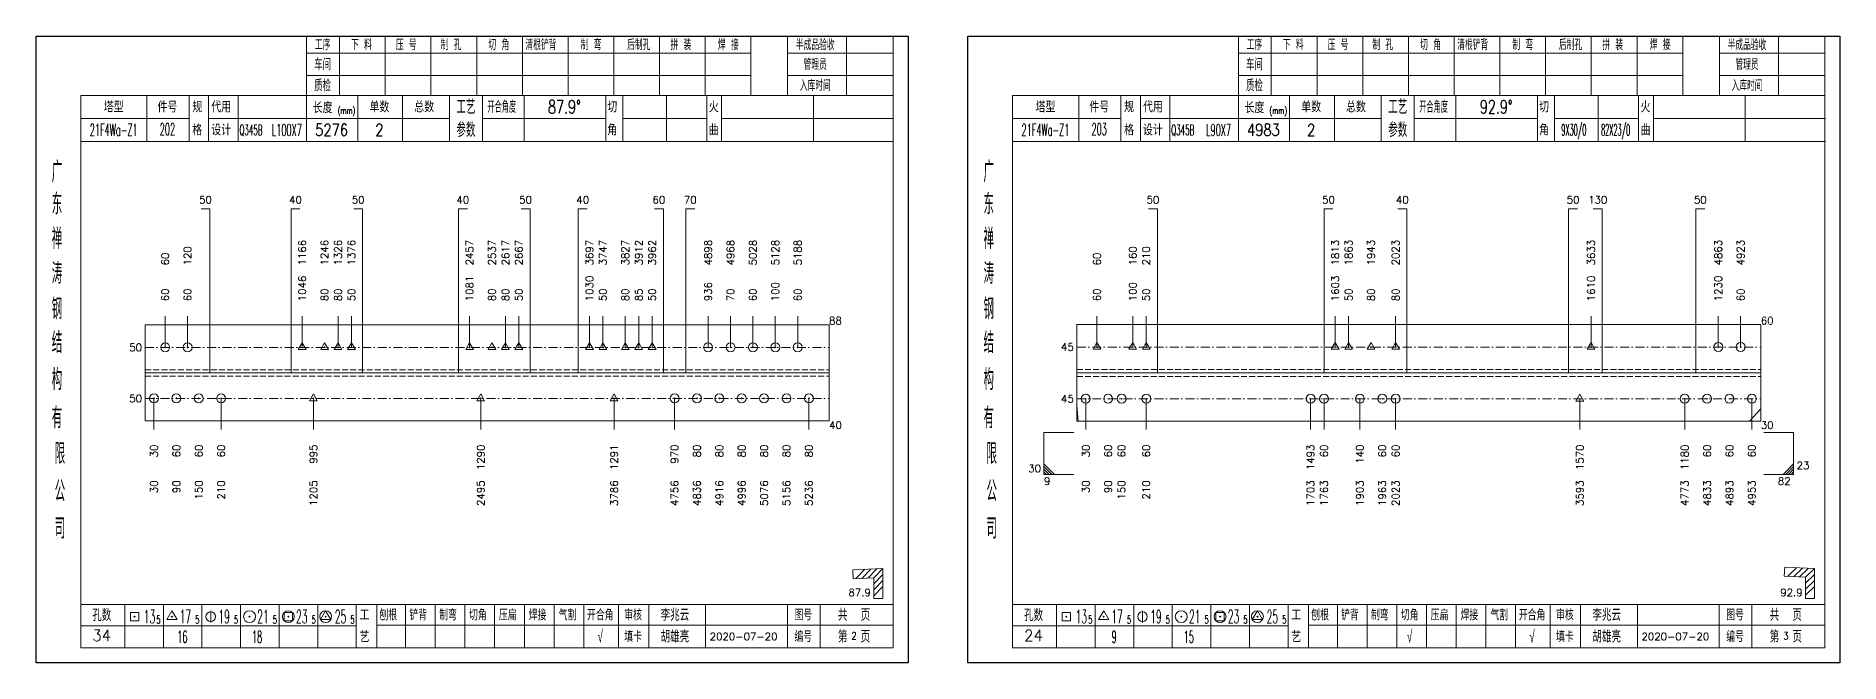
# Model space of a CAD drawing. Extents: x 1310 to 15542, y -76 to 8381.
# Drawn here: x 1829 to 2433, y 5084 to 5294 of the extents above; entities that cross this region are included whole.
import ezdxf
from ezdxf.enums import TextEntityAlignment as Align

# ---------------------------------------------------------------- set-up
doc = ezdxf.new("R2010")
doc.units = 0
doc.header["$MEASUREMENT"] = 0
doc.linetypes.add('一点画线', pattern=[5.2, 3, -1, 0.2, -1])
doc.linetypes.add('虚线', pattern=[2.75, 2, -0.75])
doc.layers.get('0').update_dxf_attribs({"linetype": 'CONTINUOUS', "lineweight": 25})
for name, color, linetype, lineweight in [('1', 7, 'CONTINUOUS', 25), ('2', 7, 'CONTINUOUS', 25), ('4', 7, 'CONTINUOUS', 25), ('5', 7, 'CONTINUOUS', 25)]:
    doc.layers.add(name, color=color, linetype=linetype, lineweight=lineweight)
doc.styles.get("Standard").update_dxf_attribs({"font": 'simplex.shx', "width": 0.7, "height": 3, "bigfont": 'gbhzfs.shx'})

# ---------------------------------------------------------------- blocks, each defined once
blk = doc.blocks.new('孔21.5')
at = {"layer": '5', "color": 7, "linetype": 'Continuous', "lineweight": 13}
for p, q in [((-0.1, -0.1), (0.1, 0.1)), ((0.1, -0.1), (-0.1, 0.1))]:
    blk.add_line(p, q, dxfattribs=at)
blk.add_circle((0, 0), 1, dxfattribs=at)
blk = doc.blocks.new('孔17.5')
at = {"layer": '5', "color": 7, "linetype": 'Continuous', "lineweight": 13}
for p, q in [((0, 1), (-0.866, -0.5)), ((-0.1, -0.1), (0.1, 0.1)), ((0.1, -0.1), (-0.1, 0.1)), ((0.866, -0.5), (0, 1)), ((-0.866, -0.5), (0.866, -0.5))]:
    blk.add_line(p, q, dxfattribs=at)
blk = doc.blocks.new('CTJGK')
at = {"color": 6, "linetype": 'Continuous'}
for p, q in [((0, 209.97), (292.13, 209.97)), ((0, 0), (0, 209.97)), ((292.13, 209.97), (292.13, 0)), ((292.13, 0), (0, 0))]:
    blk.add_line(p, q, dxfattribs=at)

msp = doc.modelspace()

# ---------------------------------------------------------------- linework, layer by layer
at = {"color": 7, "linetype": 'Continuous', "lineweight": 18}
for p, q in [((1865.052, 5196.904), (1865.052, 5164.804)), ((1865.052, 5196.904), (2094.182, 5196.904)), ((2094.182, 5196.904), (2094.182, 5164.804)), ((2177.182, 5197.021), (2177.182, 5164.687)), ((2177.182, 5197.021), (2406.312, 5197.021)), ((2406.312, 5197.021), (2406.312, 5164.687)), ((1865.052, 5180.854), (2094.182, 5180.854)), ((2177.182, 5180.854), (2406.312, 5180.854))]:
    msp.add_line(p, q, dxfattribs=at)
at = {"color": 7, "linetype": 'Continuous', "lineweight": 13}
for p, q in [((1871.802, 5189.404), (1871.802, 5199.854)), ((1879.302, 5189.404), (1879.302, 5199.854)), ((1917.702, 5189.404), (1917.702, 5199.854)), ((1929.702, 5189.404), (1929.702, 5199.854)), ((1934.202, 5189.404), (1934.202, 5199.854)), ((1973.769, 5189.404), (1973.769, 5199.854)), ((1985.769, 5189.404), (1985.769, 5199.854)), ((1990.269, 5189.404), (1990.269, 5199.854)), ((2013.932, 5189.404), (2013.932, 5199.854)), ((2018.432, 5189.404), (2018.432, 5199.854)), ((2025.932, 5189.404), (2025.932, 5199.854)), ((2030.432, 5189.404), (2030.432, 5199.854)), ((2034.932, 5189.404), (2034.932, 5199.854)), ((2053.682, 5189.404), (2053.682, 5199.854)), ((2061.182, 5189.404), (2061.182, 5199.854)), ((2068.682, 5189.404), (2068.682, 5199.854)), ((2076.182, 5189.404), (2076.182, 5199.854)), ((2083.682, 5189.404), (2083.682, 5199.854)), ((2183.932, 5189.521), (2183.932, 5199.854)), ((2195.932, 5189.521), (2195.932, 5199.854)), ((2200.432, 5189.521), (2200.432, 5199.854)), ((2263.74, 5189.521), (2263.74, 5199.854)), ((2268.24, 5189.521), (2268.24, 5199.854)), ((2283.99, 5189.521), (2283.99, 5199.854)), ((2349.436, 5189.521), (2349.436, 5199.854)), ((2392.062, 5189.521), (2392.062, 5199.854)), ((2399.562, 5189.521), (2399.562, 5199.854)), ((1868.052, 5172.304), (1868.052, 5161.854)), ((1890.552, 5172.304), (1890.552, 5161.854)), ((1921.452, 5172.304), (1921.452, 5161.854)), ((1977.519, 5172.304), (1977.519, 5161.854)), ((2022.182, 5172.304), (2022.182, 5161.854)), ((2042.432, 5172.304), (2042.432, 5161.854)), ((2087.432, 5172.304), (2087.432, 5161.854)), ((2177.182, 5170.076), (2177.596, 5164.687)), ((2180.182, 5172.187), (2180.182, 5161.854)), ((2200.432, 5172.187), (2200.432, 5161.854)), ((2255.49, 5172.187), (2255.49, 5161.854)), ((2259.99, 5172.187), (2259.99, 5161.854)), ((2271.99, 5172.187), (2271.99, 5161.854)), ((2283.99, 5172.187), (2283.99, 5161.854)), ((2345.686, 5172.187), (2345.686, 5161.854)), ((2380.812, 5172.187), (2380.812, 5161.854)), ((2406.312, 5168.819), (2402.541, 5164.687)), ((2403.312, 5172.187), (2403.312, 5161.854)), ((2166.182, 5160.854), (2176.182, 5160.854)), ((2166.182, 5160.854), (2166.182, 5146.854)), ((2417.312, 5160.854), (2407.312, 5160.854)), ((2417.312, 5160.854), (2417.312, 5146.854)), ((2169.682, 5146.854), (2166.182, 5150.354)), ((2168.807, 5146.854), (2166.182, 5149.479)), ((2167.932, 5146.854), (2166.182, 5148.604)), ((2413.812, 5146.854), (2417.312, 5150.354)), ((2414.687, 5146.854), (2417.312, 5149.479)), ((2415.562, 5146.854), (2417.312, 5148.604)), ((2167.057, 5146.854), (2166.182, 5147.729)), ((2166.182, 5146.854), (2176.182, 5146.854)), ((2417.312, 5146.854), (2407.312, 5146.854)), ((2416.437, 5146.854), (2417.312, 5147.729))]:
    msp.add_line(p, q, dxfattribs=at)
at = {"color": 3, "linetype": '一点画线', "lineweight": 13}
for p, q in [((1865.052, 5189.404), (2094.182, 5189.404)), ((2177.182, 5189.521), (2406.312, 5189.521)), ((1865.052, 5172.304), (2094.182, 5172.304)), ((2177.182, 5172.187), (2406.312, 5172.187))]:
    msp.add_line(p, q, dxfattribs=at)
at = {"color": 1, "linetype": '虚线', "lineweight": 18}
for p, q in [((1865.052, 5181.904), (2094.182, 5181.904)), ((1865.052, 5179.804), (2094.182, 5179.804)), ((2177.182, 5182.021), (2406.312, 5182.021)), ((2177.182, 5179.687), (2406.312, 5179.687))]:
    msp.add_line(p, q, dxfattribs=at)
at = {"layer": '1', "color": 7, "linetype": 'Continuous', "lineweight": 18}
for p, q in [((1865.052, 5164.804), (2094.182, 5164.804)), ((2177.182, 5164.687), (2406.312, 5164.687))]:
    msp.add_line(p, q, dxfattribs=at)
at = {"layer": '2', "color": 7, "linetype": 'Continuous', "lineweight": 13}
for p, q in [((1886.802, 5235.854), (1883.802, 5235.854)), ((1886.802, 5180.854), (1886.802, 5235.854)), ((1913.952, 5180.854), (1913.952, 5235.854)), ((1913.952, 5235.854), (1916.952, 5235.854)), ((1937.952, 5235.854), (1934.952, 5235.854)), ((1937.952, 5180.854), (1937.952, 5235.854)), ((1970.019, 5180.854), (1970.019, 5235.854)), ((1970.019, 5235.854), (1973.019, 5235.854)), ((1994.019, 5235.854), (1991.019, 5235.854)), ((1994.019, 5180.854), (1994.019, 5235.854)), ((2010.182, 5180.854), (2010.182, 5235.854)), ((2010.182, 5235.854), (2013.182, 5235.854)), ((2038.682, 5235.854), (2035.682, 5235.854)), ((2038.682, 5180.854), (2038.682, 5235.854)), ((2046.182, 5180.854), (2046.182, 5235.854)), ((2046.182, 5235.854), (2049.182, 5235.854)), ((2204.182, 5235.854), (2201.182, 5235.854)), ((2204.182, 5180.854), (2204.182, 5235.854)), ((2259.99, 5180.854), (2259.99, 5235.854)), ((2259.99, 5235.854), (2262.99, 5235.854)), ((2287.74, 5235.854), (2284.74, 5235.854)), ((2287.74, 5180.854), (2287.74, 5235.854)), ((2341.936, 5180.854), (2341.936, 5235.854)), ((2341.936, 5235.854), (2344.936, 5235.854)), ((2353.186, 5235.854), (2350.186, 5235.854)), ((2353.186, 5180.854), (2353.186, 5235.854)), ((2384.562, 5180.854), (2384.562, 5235.854)), ((2384.562, 5235.854), (2387.562, 5235.854)), ((2112.182, 5115.295), (2102.188, 5114.929)), ((2102.188, 5114.929), (2102.298, 5111.931)), ((2102.298, 5111.931), (2109.182, 5112.183)), ((2103.186, 5111.963), (2106.186, 5115.075)), ((2105.184, 5112.037), (2108.184, 5115.149)), ((2107.183, 5112.11), (2110.183, 5115.222)), ((2109.182, 5112.183), (2112.182, 5115.295)), ((2109.182, 5110.183), (2112.182, 5113.295)), ((2109.182, 5112.183), (2109.182, 5105.295)), ((2112.182, 5105.295), (2112.182, 5115.295)), ((2414.325, 5115.801), (2414.173, 5112.805)), ((2414.173, 5112.805), (2421.312, 5112.443)), ((2424.312, 5115.295), (2414.325, 5115.801)), ((2415.319, 5112.747), (2418.319, 5115.599)), ((2417.317, 5112.646), (2420.317, 5115.498)), ((2419.314, 5112.544), (2422.314, 5115.396)), ((2421.312, 5112.443), (2424.312, 5115.295)), ((2421.312, 5110.443), (2424.312, 5113.295)), ((2421.312, 5112.443), (2421.312, 5105.295)), ((2424.312, 5105.295), (2424.312, 5115.295)), ((2109.182, 5108.183), (2112.182, 5111.295)), ((2109.182, 5106.183), (2112.182, 5109.295)), ((2421.312, 5108.443), (2424.312, 5111.295)), ((2421.312, 5106.443), (2424.312, 5109.295)), ((2109.182, 5105.295), (2112.182, 5105.295)), ((2421.312, 5105.295), (2424.312, 5105.295))]:
    msp.add_line(p, q, dxfattribs=at)
at = {"layer": '4', "color": 1, "linetype": 'Continuous', "lineweight": 18}
for p, q in [((1828.552, 5293.681), (1828.552, 5083.711)), ((2120.682, 5293.681), (1828.552, 5293.681)), ((1919.182, 5293.681), (1919.182, 5273.841)), ((1930.212, 5293.681), (1930.212, 5273.821)), ((1945.522, 5293.681), (1945.522, 5273.821)), ((1960.842, 5293.681), (1960.842, 5273.821)), ((1976.152, 5293.681), (1976.152, 5273.821)), ((1991.462, 5293.681), (1991.462, 5273.821)), ((2006.772, 5293.681), (2006.772, 5273.821)), ((2022.092, 5293.681), (2022.092, 5273.821)), ((2037.402, 5293.681), (2037.402, 5273.821)), ((2052.712, 5293.681), (2052.712, 5273.821)), ((2068.022, 5293.681), (2068.022, 5273.841)), ((2068.022, 5293.681), (2068.022, 5273.821)), ((2080.302, 5293.681), (2080.302, 5273.821)), ((2100.052, 5293.681), (2100.052, 5273.821)), ((2115.632, 5293.681), (2115.632, 5273.821)), ((2120.682, 5263.881), (2120.682, 5293.681)), ((2140.682, 5293.681), (2140.682, 5083.711)), ((2432.812, 5293.681), (2140.682, 5293.681)), ((2231.312, 5293.681), (2231.312, 5273.841)), ((2242.342, 5293.681), (2242.342, 5273.821)), ((2257.652, 5293.681), (2257.652, 5273.821)), ((2272.972, 5293.681), (2272.972, 5273.821)), ((2288.282, 5293.681), (2288.282, 5273.821)), ((2303.592, 5293.681), (2303.592, 5273.821)), ((2318.902, 5293.681), (2318.902, 5273.821)), ((2334.222, 5293.681), (2334.222, 5273.821)), ((2349.532, 5293.681), (2349.532, 5273.821)), ((2364.842, 5293.681), (2364.842, 5273.821)), ((2380.152, 5293.681), (2380.152, 5273.841)), ((2380.152, 5293.681), (2380.152, 5273.821)), ((2392.432, 5293.681), (2392.432, 5273.821)), ((2412.182, 5293.681), (2412.182, 5273.821)), ((2427.762, 5293.681), (2427.762, 5273.821)), ((2432.812, 5263.881), (2432.812, 5293.681)), ((2068.022, 5287.951), (1919.182, 5287.951)), ((2115.632, 5287.951), (2080.302, 5287.951)), ((2380.152, 5287.951), (2231.312, 5287.951)), ((2427.762, 5287.951), (2392.432, 5287.951)), ((2068.022, 5280.471), (1919.182, 5280.471)), ((2115.632, 5280.471), (2080.302, 5280.471)), ((2380.152, 5280.471), (2231.312, 5280.471)), ((2427.762, 5280.471), (2392.432, 5280.471)), ((1843.562, 5273.821), (1843.562, 5088.761)), ((2115.632, 5273.821), (1843.562, 5273.821)), ((1865.682, 5273.831), (1865.682, 5258.411)), ((1879.832, 5258.411), (1879.832, 5273.821)), ((1886.332, 5258.411), (1886.332, 5273.821)), ((1896.202, 5273.821), (1896.202, 5258.411)), ((1919.182, 5273.841), (1919.182, 5258.411)), ((1936.302, 5273.821), (1936.302, 5258.411)), ((1951.352, 5273.821), (1951.352, 5258.411)), ((1967.052, 5273.821), (1967.052, 5258.411)), ((1978.112, 5273.821), (1978.112, 5258.411)), ((1992.062, 5273.821), (1992.062, 5258.411)), ((2019.362, 5273.821), (2019.362, 5258.411)), ((2025.122, 5273.821), (2025.122, 5258.411)), ((2039.742, 5273.821), (2039.742, 5258.411)), ((2053.202, 5273.821), (2053.202, 5258.411)), ((2058.192, 5273.821), (2058.192, 5258.411)), ((2088.932, 5273.821), (2088.932, 5258.411)), ((2115.632, 5088.761), (2115.632, 5273.821)), ((2155.692, 5273.821), (2155.692, 5088.761)), ((2427.762, 5273.821), (2155.692, 5273.821)), ((2177.812, 5273.831), (2177.812, 5258.411)), ((2191.962, 5258.411), (2191.962, 5273.821)), ((2198.462, 5258.411), (2198.462, 5273.821)), ((2208.332, 5273.821), (2208.332, 5258.411)), ((2231.312, 5273.841), (2231.312, 5258.411)), ((2248.432, 5273.821), (2248.432, 5258.411)), ((2263.482, 5273.821), (2263.482, 5258.411)), ((2279.182, 5273.821), (2279.182, 5258.411)), ((2290.242, 5273.821), (2290.242, 5258.411)), ((2304.192, 5273.821), (2304.192, 5258.411)), ((2331.492, 5273.821), (2331.492, 5258.411)), ((2337.252, 5273.821), (2337.252, 5258.411)), ((2351.872, 5273.821), (2351.872, 5258.411)), ((2365.332, 5273.821), (2365.332, 5258.411)), ((2370.322, 5273.821), (2370.322, 5258.411)), ((2401.062, 5273.821), (2401.062, 5258.411)), ((2427.762, 5088.761), (2427.762, 5273.821)), ((1879.832, 5266.061), (1843.562, 5266.061)), ((1967.052, 5266.111), (1886.332, 5266.111)), ((1978.112, 5266.111), (2019.362, 5266.111)), ((2025.122, 5266.111), (2053.202, 5266.111)), ((2058.192, 5266.111), (2115.812, 5266.111)), ((2120.682, 5083.711), (2120.682, 5263.881)), ((2191.962, 5266.061), (2155.692, 5266.061)), ((2279.182, 5266.111), (2198.462, 5266.111)), ((2290.242, 5266.111), (2331.492, 5266.111)), ((2337.252, 5266.111), (2365.332, 5266.111)), ((2370.322, 5266.111), (2427.942, 5266.111)), ((2432.812, 5083.711), (2432.812, 5263.881)), ((2115.812, 5258.411), (1843.562, 5258.411)), ((2427.942, 5258.411), (2155.692, 5258.411)), ((1843.562, 5103.291), (2115.632, 5103.291)), ((1858.252, 5103.291), (1858.252, 5088.761)), ((1871.182, 5088.761), (1871.182, 5103.291)), ((1884.112, 5103.291), (1884.112, 5088.761)), ((1897.032, 5088.761), (1897.032, 5103.291)), ((1909.962, 5103.291), (1909.962, 5088.761)), ((1922.892, 5088.761), (1922.892, 5103.291)), ((1935.812, 5088.761), (1935.812, 5103.291)), ((1942.682, 5088.761), (1942.682, 5103.291)), ((1952.342, 5088.761), (1952.342, 5103.291)), ((1962.282, 5088.761), (1962.282, 5103.291)), ((1972.222, 5088.761), (1972.222, 5103.291)), ((1982.172, 5088.761), (1982.172, 5103.291)), ((1992.112, 5088.761), (1992.112, 5103.291)), ((2002.052, 5088.761), (2002.052, 5103.291)), ((2012.002, 5088.761), (2012.002, 5103.291)), ((2023.642, 5088.761), (2023.642, 5103.291)), ((2033.792, 5088.761), (2033.792, 5103.291)), ((2052.852, 5088.761), (2052.852, 5103.291)), ((2080.232, 5088.761), (2080.232, 5103.291)), ((2091.192, 5088.761), (2091.192, 5103.291)), ((2155.692, 5103.291), (2427.762, 5103.291)), ((2170.382, 5103.291), (2170.382, 5088.761)), ((2183.312, 5088.761), (2183.312, 5103.291)), ((2196.242, 5103.291), (2196.242, 5088.761)), ((2209.162, 5088.761), (2209.162, 5103.291)), ((2222.092, 5103.291), (2222.092, 5088.761)), ((2235.022, 5088.761), (2235.022, 5103.291)), ((2247.942, 5088.761), (2247.942, 5103.291)), ((2254.812, 5088.761), (2254.812, 5103.291)), ((2264.472, 5088.761), (2264.472, 5103.291)), ((2274.412, 5088.761), (2274.412, 5103.291)), ((2284.352, 5088.761), (2284.352, 5103.291)), ((2294.302, 5088.761), (2294.302, 5103.291)), ((2304.242, 5088.761), (2304.242, 5103.291)), ((2314.182, 5088.761), (2314.182, 5103.291)), ((2324.132, 5088.761), (2324.132, 5103.291)), ((2335.772, 5088.761), (2335.772, 5103.291)), ((2345.922, 5088.761), (2345.922, 5103.291)), ((2364.982, 5088.761), (2364.982, 5103.291)), ((2392.362, 5088.761), (2392.362, 5103.291)), ((2403.322, 5088.761), (2403.322, 5103.291)), ((1935.812, 5096.161), (1843.562, 5096.161)), ((1942.642, 5096.321), (2115.632, 5096.321)), ((2247.942, 5096.161), (2155.692, 5096.161)), ((2254.772, 5096.321), (2427.762, 5096.321)), ((1843.562, 5088.761), (2115.632, 5088.761)), ((2155.692, 5088.761), (2427.762, 5088.761)), ((1828.552, 5083.711), (2120.682, 5083.711)), ((2140.682, 5083.711), (2432.812, 5083.711))]:
    msp.add_line(p, q, dxfattribs=at)
at = {"layer": '4', "color": 7, "linetype": 'Continuous', "lineweight": 13}
for p, q in [((1860.138, 5097.797), (1860.138, 5100.625)), ((1860.138, 5100.625), (1862.966, 5100.625)), ((1862.966, 5100.625), (1862.966, 5097.797)), ((1874.052, 5101.211), (1872.32, 5098.211)), ((1875.784, 5098.211), (1874.052, 5101.211)), ((1887.052, 5101.211), (1887.052, 5097.211)), ((1911.638, 5097.797), (1911.638, 5100.625)), ((1911.638, 5100.625), (1914.466, 5100.625)), ((1914.466, 5100.625), (1914.466, 5097.797)), ((1925.552, 5101.211), (1923.82, 5098.211)), ((1927.284, 5098.211), (1925.552, 5101.211)), ((2172.268, 5097.797), (2172.268, 5100.625)), ((2172.268, 5100.625), (2175.096, 5100.625)), ((2175.096, 5100.625), (2175.096, 5097.797)), ((2186.182, 5101.211), (2184.45, 5098.211)), ((2187.914, 5098.211), (2186.182, 5101.211)), ((2199.182, 5101.211), (2199.182, 5097.211)), ((2223.768, 5097.797), (2223.768, 5100.625)), ((2223.768, 5100.625), (2226.596, 5100.625)), ((2226.596, 5100.625), (2226.596, 5097.797)), ((2237.682, 5101.211), (2235.95, 5098.211)), ((2239.414, 5098.211), (2237.682, 5101.211)), ((1862.966, 5097.797), (1860.138, 5097.797)), ((1861.352, 5099.011), (1861.752, 5099.411)), ((1861.752, 5099.011), (1861.352, 5099.411)), ((1872.32, 5098.211), (1875.784, 5098.211)), ((1873.852, 5099.011), (1874.252, 5099.411)), ((1874.252, 5099.011), (1873.852, 5099.411)), ((1899.852, 5099.011), (1900.252, 5099.411)), ((1900.252, 5099.011), (1899.852, 5099.411)), ((1914.466, 5097.797), (1911.638, 5097.797)), ((1912.852, 5099.011), (1913.252, 5099.411)), ((1913.252, 5099.011), (1912.852, 5099.411)), ((1923.82, 5098.211), (1927.284, 5098.211)), ((1925.352, 5099.011), (1925.752, 5099.411)), ((1925.752, 5099.011), (1925.352, 5099.411)), ((2175.096, 5097.797), (2172.268, 5097.797)), ((2173.482, 5099.011), (2173.882, 5099.411)), ((2173.882, 5099.011), (2173.482, 5099.411)), ((2184.45, 5098.211), (2187.914, 5098.211)), ((2185.982, 5099.011), (2186.382, 5099.411)), ((2186.382, 5099.011), (2185.982, 5099.411)), ((2211.982, 5099.011), (2212.382, 5099.411)), ((2212.382, 5099.011), (2211.982, 5099.411)), ((2226.596, 5097.797), (2223.768, 5097.797)), ((2224.982, 5099.011), (2225.382, 5099.411)), ((2225.382, 5099.011), (2224.982, 5099.411)), ((2235.95, 5098.211), (2239.414, 5098.211)), ((2237.482, 5099.011), (2237.882, 5099.411)), ((2237.882, 5099.011), (2237.482, 5099.411))]:
    msp.add_line(p, q, dxfattribs=at)
for centre, radius in [((1887.052, 5099.211), 1.6), ((1900.052, 5099.211), 2), ((1913.052, 5099.211), 2), ((1925.552, 5099.211), 2), ((2199.182, 5099.211), 1.6), ((2212.182, 5099.211), 2), ((2225.182, 5099.211), 2), ((2237.682, 5099.211), 2)]:
    msp.add_circle(centre, radius, dxfattribs=at)

# ---------------------------------------------------------------- block references
at = {"color": 0, "linetype": 'Continuous'}
for p in [(1828.552, 5083.711), (2140.682, 5083.711)]:
    msp.add_blockref('CTJGK', p, dxfattribs=at)
at = {"color": 8, "linetype": 'Continuous', "lineweight": 9, "xscale": 1.5, "yscale": 1.5, "zscale": 1.5}
for name, p in [('孔21.5', (1871.802, 5189.404)), ('孔21.5', (1879.302, 5189.404)), ('孔17.5', (1917.702, 5189.404)), ('孔17.5', (1925.202, 5189.404)), ('孔17.5', (1929.702, 5189.404)), ('孔17.5', (1934.202, 5189.404)), ('孔17.5', (1973.769, 5189.404)), ('孔17.5', (1981.269, 5189.404)), ('孔17.5', (1985.769, 5189.404)), ('孔17.5', (1990.269, 5189.404)), ('孔17.5', (2013.932, 5189.404)), ('孔17.5', (2018.432, 5189.404)), ('孔17.5', (2025.932, 5189.404)), ('孔17.5', (2030.432, 5189.404)), ('孔17.5', (2034.932, 5189.404)), ('孔21.5', (2053.682, 5189.404)), ('孔21.5', (2061.182, 5189.404)), ('孔21.5', (2068.682, 5189.404)), ('孔21.5', (2076.182, 5189.404)), ('孔21.5', (2083.682, 5189.404)), ('孔17.5', (2183.932, 5189.521)), ('孔17.5', (2195.932, 5189.521)), ('孔17.5', (2200.432, 5189.521)), ('孔17.5', (2263.74, 5189.521)), ('孔17.5', (2268.24, 5189.521)), ('孔17.5', (2275.74, 5189.521)), ('孔17.5', (2283.99, 5189.521)), ('孔17.5', (2349.436, 5189.521)), ('孔21.5', (2392.062, 5189.521)), ('孔21.5', (2399.562, 5189.521))]:
    msp.add_blockref(name, p, dxfattribs=at)
at = {"layer": '1', "color": 8, "linetype": 'Continuous', "lineweight": 9, "xscale": 1.5, "yscale": 1.5, "zscale": 1.5}
for name, p in [('孔21.5', (1868.052, 5172.304)), ('孔21.5', (1875.552, 5172.304)), ('孔21.5', (1883.052, 5172.304)), ('孔21.5', (1890.552, 5172.304)), ('孔17.5', (1921.452, 5172.304)), ('孔17.5', (1977.519, 5172.304)), ('孔17.5', (2022.182, 5172.304)), ('孔21.5', (2042.432, 5172.304)), ('孔21.5', (2049.932, 5172.304)), ('孔21.5', (2057.432, 5172.304)), ('孔21.5', (2064.932, 5172.304)), ('孔21.5', (2072.432, 5172.304)), ('孔21.5', (2079.932, 5172.304)), ('孔21.5', (2087.432, 5172.304)), ('孔21.5', (2180.182, 5172.187)), ('孔21.5', (2187.682, 5172.187)), ('孔21.5', (2192.182, 5172.187)), ('孔21.5', (2200.432, 5172.187)), ('孔21.5', (2255.49, 5172.187)), ('孔21.5', (2259.99, 5172.187)), ('孔21.5', (2271.99, 5172.187)), ('孔21.5', (2279.49, 5172.187)), ('孔21.5', (2283.99, 5172.187)), ('孔17.5', (2345.686, 5172.187)), ('孔21.5', (2380.812, 5172.187)), ('孔21.5', (2388.312, 5172.187)), ('孔21.5', (2395.812, 5172.187)), ('孔21.5', (2403.312, 5172.187))]:
    msp.add_blockref(name, p, dxfattribs=at)

# ---------------------------------------------------------------- texts
at = {"color": 7, "linetype": 'Continuous', "lineweight": 13}
for s, p in [('60', (1871.802, 5216.854)), ('120', (1879.302, 5216.854)), ('1166', (1917.702, 5216.854)), ('1246', (1925.202, 5216.854)), ('1326', (1929.702, 5216.854)), ('1376', (1934.202, 5216.854)), ('2457', (1973.769, 5216.854)), ('2537', (1981.269, 5216.854)), ('2617', (1985.769, 5216.854)), ('2667', (1990.269, 5216.854)), ('3697', (2013.932, 5216.854)), ('3747', (2018.432, 5216.854)), ('3827', (2025.932, 5216.854)), ('3912', (2030.432, 5216.854)), ('3962', (2034.932, 5216.854)), ('4898', (2053.682, 5216.854)), ('4968', (2061.182, 5216.854)), ('5028', (2068.682, 5216.854)), ('5128', (2076.182, 5216.854)), ('5188', (2083.682, 5216.854)), ('60', (2183.932, 5216.854)), ('160', (2195.932, 5216.854)), ('210', (2200.432, 5216.854)), ('1813', (2263.74, 5216.854)), ('1863', (2268.24, 5216.854)), ('1943', (2275.74, 5216.854)), ('2023', (2283.99, 5216.854)), ('3633', (2349.436, 5216.854)), ('4863', (2392.062, 5216.854)), ('4923', (2399.562, 5216.854))]:
    msp.add_text(s, height=2.5, rotation=90, dxfattribs=at).set_placement(p, align=Align.MIDDLE_LEFT)
at = {"color": 8, "linetype": 'Continuous', "lineweight": 9}
for s, p in [('60', (1871.802, 5204.854)), ('60', (1879.302, 5204.854)), ('1046', (1917.702, 5204.854)), ('80', (1925.202, 5204.854)), ('80', (1929.702, 5204.854)), ('50', (1934.202, 5204.854)), ('1081', (1973.769, 5204.854)), ('80', (1981.269, 5204.854)), ('80', (1985.769, 5204.854)), ('50', (1990.269, 5204.854)), ('1030', (2013.932, 5204.854)), ('50', (2018.432, 5204.854)), ('80', (2025.932, 5204.854)), ('85', (2030.432, 5204.854)), ('50', (2034.932, 5204.854)), ('936', (2053.682, 5204.854)), ('70', (2061.182, 5204.854)), ('60', (2068.682, 5204.854)), ('100', (2076.182, 5204.854)), ('60', (2083.682, 5204.854)), ('60', (2183.932, 5204.854)), ('100', (2195.932, 5204.854)), ('50', (2200.432, 5204.854)), ('1603', (2263.74, 5204.854)), ('50', (2268.24, 5204.854)), ('80', (2275.74, 5204.854)), ('80', (2283.99, 5204.854)), ('1610', (2349.436, 5204.854)), ('1230', (2392.062, 5204.854)), ('60', (2399.562, 5204.854))]:
    msp.add_text(s, height=2.5, rotation=90, dxfattribs=at).set_placement(p, align=Align.MIDDLE_LEFT)
at = {"color": 7, "linetype": 'Continuous', "lineweight": 13}
for s, p in [('88', (2094.182, 5198.354)), ('60', (2406.312, 5198.354))]:
    msp.add_text(s, height=2.5, dxfattribs=at).set_placement(p, align=Align.MIDDLE_LEFT)
for s, p in [('50', (1864.052, 5189.404)), ('45', (2176.182, 5189.521)), ('50', (1864.052, 5172.304)), ('45', (2176.182, 5172.187))]:
    msp.add_text(s, height=2.5, dxfattribs=at).set_placement(p, align=Align.MIDDLE_RIGHT)
msp.add_text('30', height=2.5, dxfattribs=at).set_placement((2165.182, 5146.854), align=Align.BOTTOM_RIGHT)
msp.add_text('23', height=2.5, dxfattribs=at).set_placement((2418.312, 5147.854), align=Align.BOTTOM_LEFT)
msp.add_text('9', height=2.5, dxfattribs=at).set_placement((2166.182, 5145.854), align=Align.TOP_LEFT)
msp.add_text('82', height=2.5, dxfattribs=at).set_placement((2416.312, 5145.854), align=Align.TOP_RIGHT)
at = {"layer": '1', "color": 7, "linetype": 'Continuous', "lineweight": 13}
for s, p in [('40', (2094.182, 5163.354)), ('30', (2406.312, 5163.354))]:
    msp.add_text(s, height=2.5, dxfattribs=at).set_placement(p, align=Align.MIDDLE_LEFT)
at = {"layer": '1', "color": 8, "linetype": 'Continuous', "lineweight": 9}
for s, p in [('30', (1868.052, 5156.854)), ('60', (1875.552, 5156.854)), ('60', (1883.052, 5156.854)), ('60', (1890.552, 5156.854)), ('995', (1921.452, 5156.854)), ('1290', (1977.519, 5156.854)), ('1291', (2022.182, 5156.854)), ('970', (2042.432, 5156.854)), ('80', (2049.932, 5156.854)), ('80', (2057.432, 5156.854)), ('80', (2064.932, 5156.854)), ('80', (2072.432, 5156.854)), ('80', (2079.932, 5156.854)), ('80', (2087.432, 5156.854)), ('30', (2180.182, 5156.854)), ('60', (2187.682, 5156.854)), ('60', (2192.182, 5156.854)), ('60', (2200.432, 5156.854)), ('1493', (2255.49, 5156.854)), ('60', (2259.99, 5156.854)), ('140', (2271.99, 5156.854)), ('60', (2279.49, 5156.854)), ('60', (2283.99, 5156.854)), ('1570', (2345.686, 5156.854)), ('1180', (2380.812, 5156.854)), ('60', (2388.312, 5156.854)), ('60', (2395.812, 5156.854)), ('60', (2403.312, 5156.854))]:
    msp.add_text(s, height=2.5, rotation=90, dxfattribs=at).set_placement(p, align=Align.MIDDLE_RIGHT)
at = {"layer": '1', "color": 7, "linetype": 'Continuous', "lineweight": 13}
for s, p in [('30', (1868.052, 5144.854)), ('90', (1875.552, 5144.854)), ('150', (1883.052, 5144.854)), ('210', (1890.552, 5144.854)), ('1205', (1921.452, 5144.854)), ('2495', (1977.519, 5144.854)), ('3786', (2022.182, 5144.854)), ('4756', (2042.432, 5144.854)), ('4836', (2049.932, 5144.854)), ('4916', (2057.432, 5144.854)), ('4996', (2064.932, 5144.854)), ('5076', (2072.432, 5144.854)), ('5156', (2079.932, 5144.854)), ('5236', (2087.432, 5144.854)), ('30', (2180.182, 5144.854)), ('90', (2187.682, 5144.854)), ('150', (2192.182, 5144.854)), ('210', (2200.432, 5144.854)), ('1703', (2255.49, 5144.854)), ('1763', (2259.99, 5144.854)), ('1903', (2271.99, 5144.854)), ('1963', (2279.49, 5144.854)), ('2023', (2283.99, 5144.854)), ('3593', (2345.686, 5144.854)), ('4773', (2380.812, 5144.854)), ('4833', (2388.312, 5144.854)), ('4893', (2395.812, 5144.854)), ('4953', (2403.312, 5144.854))]:
    msp.add_text(s, height=2.5, rotation=90, dxfattribs=at).set_placement(p, align=Align.MIDDLE_RIGHT)
at = {"layer": '2', "color": 7, "linetype": 'Continuous', "lineweight": 13}
for s, p in [('50', (1885.302, 5236.854)), ('40', (1915.452, 5236.854)), ('50', (1936.452, 5236.854)), ('40', (1971.519, 5236.854)), ('50', (1992.519, 5236.854)), ('40', (2011.682, 5236.854)), ('60', (2037.182, 5236.854)), ('70', (2047.682, 5236.854)), ('50', (2202.682, 5236.854)), ('50', (2261.49, 5236.854)), ('40', (2286.24, 5236.854)), ('50', (2343.436, 5236.854)), ('130', (2351.686, 5236.854)), ('50', (2386.062, 5236.854))]:
    msp.add_text(s, height=2.5, dxfattribs=at).set_placement(p, align=Align.BOTTOM_CENTER)
for s, p in [('87.9', (2108.182, 5105.295)), ('92.9', (2420.312, 5105.295))]:
    msp.add_text(s, height=2.5, dxfattribs=at).set_placement(p, align=Align.BOTTOM_RIGHT)
at = {"layer": '4', "color": 1, "linetype": 'Continuous', "lineweight": 25}
for s, height, width, p in [('工序', 3.7, 0.7, (1924.552, 5290.811)), ('下 料', 3.7, 0.7, (1937.552, 5290.811)), ('压 号', 3.7, 0.7, (1952.552, 5290.811)), ('制 孔', 3.7, 0.7, (1967.552, 5290.811)), ('切 角', 3.7, 0.7, (1983.552, 5290.811)), ('清根铲背 ', 3.7, 0.7, (1998.552, 5290.811)), (' 制 弯', 3.7, 0.7, (2013.552, 5290.811)), (' 后制孔', 3.7, 0.7, (2029.552, 5290.811)), ('拼 装', 3.7, 0.7, (2044.552, 5290.811)), (' 焊 接', 3.7, 0.7, (2059.552, 5290.811)), ('半成品验收', 3.7, 0.7, (2089.552, 5290.811)), ('工序', 3.7, 0.7, (2236.682, 5290.811)), ('下 料', 3.7, 0.7, (2249.682, 5290.811)), ('压 号', 3.7, 0.7, (2264.682, 5290.811)), ('制 孔', 3.7, 0.7, (2279.682, 5290.811)), ('切 角', 3.7, 0.7, (2295.682, 5290.811)), ('清根铲背 ', 3.7, 0.7, (2310.682, 5290.811)), (' 制 弯', 3.7, 0.7, (2325.682, 5290.811)), (' 后制孔', 3.7, 0.7, (2341.682, 5290.811)), ('拼 装', 3.7, 0.7, (2356.682, 5290.811)), (' 焊 接', 3.7, 0.7, (2371.682, 5290.811)), ('半成品验收', 3.7, 0.7, (2401.682, 5290.811)), ('车间', 4, 0.7, (1924.552, 5284.211)), ('管理员', 3.7, 0.7, (2089.552, 5284.211)), ('车间', 4, 0.7, (2236.682, 5284.211)), ('管理员', 3.7, 0.7, (2401.682, 5284.211)), ('质检', 4, 0.7, (1924.552, 5277.151)), ('入库时间', 3.7, 0.7, (2089.552, 5277.151)), ('质检', 4, 0.7, (2236.682, 5277.151)), ('入库时间', 3.7, 0.7, (2401.682, 5277.151)), ('(mm)', 2.24, 0.7, (1932.552, 5268.711)), ('工艺', 4.8, 0.7, (1972.552, 5269.971)), ('开合角度', 4, 0.6, (1984.552, 5269.971)), ('87.9%%d', 4.47, 0.7, (2005.552, 5269.971)), ('(mm)', 2.24, 0.7, (2244.682, 5268.711)), ('工艺', 4.8, 0.7, (2284.682, 5269.971)), ('开合角度', 4, 0.6, (2296.682, 5269.971)), ('92.9%%d', 4.47, 0.7, (2317.682, 5269.971)), ('21F4Wa-Z1', 4, 0.5, (1854.552, 5262.231)), ('202', 4, 0.5, (1872.552, 5262.481)), ('Q345B', 3.5, 0.5, (1900.552, 5262.211)), ('L100X7', 4, 0.5, (1912.552, 5262.211)), ('5276', 4, 0.8, (1927.552, 5262.261)), ('2', 4, 0.8, (1943.552, 5262.261)), ('参数', 4.8, 0.7, (1972.552, 5262.261)), ('21F4Wa-Z1', 4, 0.5, (2166.682, 5262.231)), ('203', 4, 0.5, (2184.682, 5262.481)), ('Q345B', 3.5, 0.5, (2212.682, 5262.211)), ('L90X7', 4, 0.5, (2224.682, 5262.211)), ('4983', 4, 0.8, (2239.682, 5262.261)), ('2', 4, 0.8, (2255.682, 5262.261)), ('参数', 4.8, 0.7, (2284.682, 5262.261)), ('9X30/0', 3.8, 0.4, (2343.682, 5262.261)), ('82X23/0', 3.8, 0.4, (2357.682, 5262.261)), ('广', 6.96, 0.7, (1835.552, 5248.181)), ('广', 6.96, 0.7, (2147.682, 5248.181)), ('东', 6.96, 0.7, (1835.552, 5237.391)), ('东', 6.96, 0.7, (2147.682, 5237.391)), ('禅', 6.96, 0.7, (1835.552, 5225.801)), ('禅', 6.96, 0.7, (2147.682, 5225.801)), ('涛', 6.96, 0.7, (1835.552, 5214.201)), ('涛', 6.96, 0.7, (2147.682, 5214.201)), ('钢', 6.96, 0.7, (1835.552, 5202.311)), ('钢', 6.96, 0.7, (2147.682, 5202.311)), ('结', 6.96, 0.7, (1835.552, 5191.001)), ('结', 6.96, 0.7, (2147.682, 5191.001)), ('构', 6.96, 0.7, (1835.552, 5178.621)), ('构', 6.96, 0.7, (2147.682, 5178.621)), ('有', 6.96, 0.7, (1835.552, 5165.811)), ('有', 6.96, 0.7, (2147.682, 5165.811)), ('限', 6.96, 0.7, (1836.552, 5153.811)), ('限', 6.96, 0.7, (2148.682, 5153.811)), ('公', 6.96, 0.7, (1836.552, 5141.271)), ('公', 6.96, 0.7, (2148.682, 5141.271)), ('司', 6.96, 0.7, (1836.552, 5128.791)), ('司', 6.96, 0.7, (2148.682, 5128.791)), ('13', 4.47, 0.5, (1866.552, 5099.211)), ('17', 4.47, 0.5, (1878.552, 5099.211)), ('19', 4.47, 0.5, (1891.552, 5099.211)), ('21', 4.47, 0.5, (1904.552, 5099.211)), ('23', 4.47, 0.5, (1917.552, 5099.211)), ('25', 4.47, 0.5, (1930.552, 5099.211)), ('刨根', 3.7, 0.8, (1946.552, 5099.811)), ('铲背', 3.7, 0.8, (1956.552, 5099.811)), ('制弯', 3.7, 0.8, (1966.552, 5099.811)), ('切角', 3.7, 0.8, (1976.552, 5099.811)), ('压扁', 3.7, 0.8, (1986.552, 5099.811)), ('焊接', 3.7, 0.8, (1996.552, 5099.811)), ('气割', 3.7, 0.8, (2006.552, 5099.811)), ('开合角', 3.7, 0.8, (2017.552, 5099.811)), ('审核', 3.7, 0.8, (2028.552, 5099.811)), ('图号', 3.7, 0.8, (2085.552, 5099.811)), ('共  页', 4, 0.8, (2102.552, 5099.811)), ('13', 4.47, 0.5, (2178.682, 5099.211)), ('17', 4.47, 0.5, (2190.682, 5099.211)), ('19', 4.47, 0.5, (2203.682, 5099.211)), ('21', 4.47, 0.5, (2216.682, 5099.211)), ('23', 4.47, 0.5, (2229.682, 5099.211)), ('25', 4.47, 0.5, (2242.682, 5099.211)), ('刨根', 3.7, 0.8, (2258.682, 5099.811)), ('铲背', 3.7, 0.8, (2268.682, 5099.811)), ('制弯', 3.7, 0.8, (2278.682, 5099.811)), ('切角', 3.7, 0.8, (2288.682, 5099.811)), ('压扁', 3.7, 0.8, (2298.682, 5099.811)), ('焊接', 3.7, 0.8, (2308.682, 5099.811)), ('气割', 3.7, 0.8, (2318.682, 5099.811)), ('开合角', 3.7, 0.8, (2329.682, 5099.811)), ('审核', 3.7, 0.8, (2340.682, 5099.811)), ('图号', 3.7, 0.8, (2397.682, 5099.811)), ('共  页', 4, 0.8, (2414.682, 5099.811)), ('5', 2.68, 0.6, (1869.552, 5098.211)), ('16', 4, 0.5, (1877.552, 5092.461)), ('5', 2.68, 0.6, (1882.552, 5098.211)), ('5', 2.68, 0.6, (1895.552, 5098.211)), ('18', 4, 0.5, (1902.552, 5092.461)), ('5', 2.68, 0.6, (1908.552, 5098.211)), ('5', 2.68, 0.6, (1921.552, 5098.211)), ('5', 2.68, 0.6, (1934.552, 5098.211)), ('√', 4, 0.6, (2017.552, 5092.541)), ('填卡', 3.7, 0.8, (2028.552, 5092.541)), ('编号', 3.7, 0.8, (2085.552, 5092.541)), ('第  页', 4, 0.8, (2102.552, 5092.541)), ('5', 2.68, 0.6, (2181.682, 5098.211)), ('9', 4, 0.5, (2189.682, 5092.461)), ('5', 2.68, 0.6, (2194.682, 5098.211)), ('5', 2.68, 0.6, (2207.682, 5098.211)), ('15', 4, 0.5, (2214.682, 5092.461)), ('5', 2.68, 0.6, (2220.682, 5098.211)), ('5', 2.68, 0.6, (2233.682, 5098.211)), ('5', 2.68, 0.6, (2246.682, 5098.211)), ('√', 4, 0.6, (2288.682, 5092.541)), ('√', 4, 0.6, (2329.682, 5092.541)), ('填卡', 3.7, 0.8, (2340.682, 5092.541)), ('编号', 3.7, 0.8, (2397.682, 5092.541)), ('第  页', 4, 0.8, (2414.682, 5092.541))]:
    msp.add_text(s, height=height, dxfattribs=dict(at, width=width)).set_placement(p, align=Align.MIDDLE_CENTER)
for s, height, p in [('塔型', 3.7, (1854.552, 5269.941)), ('件号', 3.7, (1872.552, 5269.941)), ('规', 3.7, (1882.552, 5269.971)), ('代用', 3.7, (1890.552, 5269.971)), ('长度', 3.7, (1924.552, 5269.711)), ('单数', 3.7, (1943.552, 5269.971)), ('总数', 3.7, (1958.552, 5269.971)), ('切', 3.7, (2021.552, 5269.971)), ('火', 3.7, (2055.552, 5269.971)), ('塔型', 3.7, (2166.682, 5269.941)), ('件号', 3.7, (2184.682, 5269.941)), ('规', 3.7, (2194.682, 5269.971)), ('代用', 3.7, (2202.682, 5269.971)), ('长度', 3.7, (2236.682, 5269.711)), ('单数', 3.7, (2255.682, 5269.971)), ('总数', 3.7, (2270.682, 5269.971)), ('切', 3.7, (2333.682, 5269.971)), ('火', 3.7, (2367.682, 5269.971)), ('格', 3.7, (1882.552, 5262.261)), ('设计', 3.7, (1890.552, 5262.261)), ('角', 3.7, (2021.552, 5262.261)), ('曲', 3.7, (2055.552, 5262.261)), ('格', 3.7, (2194.682, 5262.261)), ('设计', 3.7, (2202.682, 5262.261)), ('角', 3.7, (2333.682, 5262.261)), ('曲', 3.7, (2367.682, 5262.261)), ('孔数', 4, (1850.552, 5099.731)), ('工', 3.7, (1938.552, 5099.811)), ('李兆云', 4, (2042.552, 5099.811)), ('孔数', 4, (2162.682, 5099.731)), ('工', 3.7, (2250.682, 5099.811)), ('李兆云', 4, (2354.682, 5099.811)), ('34', 3.7, (1850.552, 5092.901)), ('艺', 3.7, (1938.552, 5092.461)), ('胡雄亮', 4, (2042.552, 5092.541)), ('24', 3.7, (2162.682, 5092.901)), ('艺', 3.7, (2250.682, 5092.461)), ('胡雄亮', 4, (2354.682, 5092.541)), ('2020-07-20', 2.5, (2065.552, 5092.541)), ('2020-07-20', 2.5, (2377.682, 5092.541))]:
    msp.add_text(s, height=height, dxfattribs=at).set_placement(p, align=Align.MIDDLE_CENTER)
at = {"layer": '4', "color": 6, "linetype": 'Continuous', "lineweight": 25, "width": 0.8}
for s, p in [('2', (2102.577, 5092.769)), ('3', (2414.707, 5092.769))]:
    msp.add_text(s, height=2.5, dxfattribs=at).set_placement(p, align=Align.MIDDLE_CENTER)

doc.saveas('drawing.dxf')
